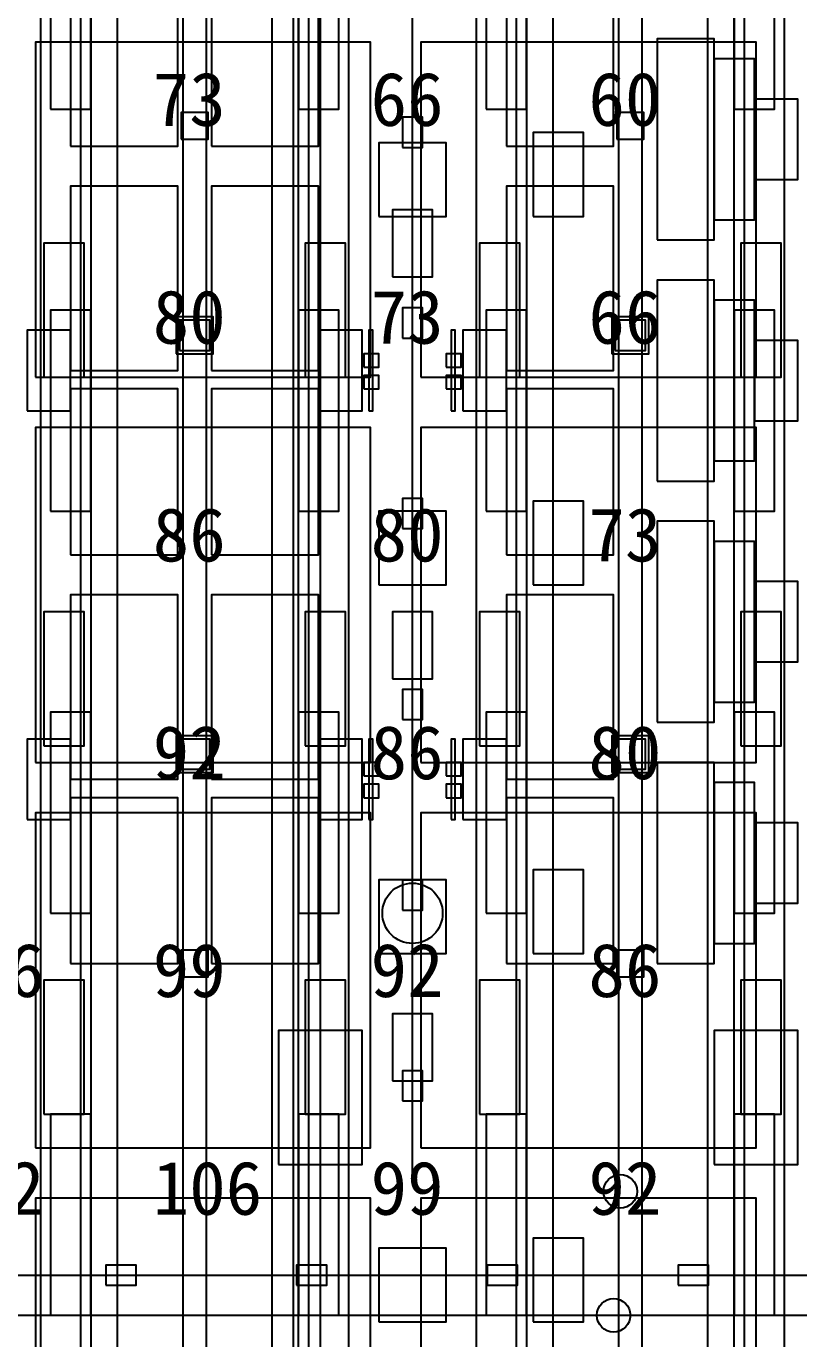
# Model space of a CAD drawing. Header units: metres. Extents: x -1640 to 1560, y -268 to 2338.
# Drawn here: x -201.28 to -178.22, y 1645.3 to 1684.47 of the extents above; entities that cross this region are included whole.
import ezdxf

# ---------------------------------------------------------------- set-up
doc = ezdxf.new("R2010")
doc.units = ezdxf.units.M
for name, color, linetype in [('1F_CHL', 4, 'Continuous'), ('1F_EHS_EXTINGUISHER_HYDRANT_CABINET_CONCEPT', 1, 'Continuous'), ('1F_PUMP', 2, 'Continuous'), ('1F_SCR', 3, 'Continuous'), ('1F_STRUCT_COLUMN', 8, 'Continuous'), ('2F_CSF_LATERAL_RACK_CONCEPT', 9, 'Continuous'), ('2F_RFG', 5, 'Continuous'), ('2F_STRUCT_COLUMN', 8, 'Continuous'), ('2F_VMB', 6, 'Continuous'), ('3F_CLEANROOM_OVERHEAD_PIPE_DUCT_CONCEPT', 9, 'Continuous'), ('3F_EHS_EGRESS_DIST_M', 2, 'Continuous'), ('3F_EHS_EXTINGUISHER_HYDRANT_CABINET_CONCEPT', 1, 'Continuous'), ('3F_EHS_GAS_DETECTOR', 6, 'Continuous'), ('3F_ETCH', 2, 'Continuous'), ('3F_FOUP', 5, 'Continuous'), ('3F_OHT', 9, 'Continuous'), ('3F_OHTV', 1, 'Continuous'), ('3F_PHOTO', 1, 'Continuous'), ('3F_STK', 3, 'Continuous'), ('3F_STRUCT_COLUMN', 8, 'Continuous'), ('3F_TBAR', 6, 'Continuous'), ('4F_FFU', 1, 'Continuous'), ('4F_STRUCT_PLENUM_TRUSS_CONCEPT', 9, 'Continuous'), ('5F_CHL', 4, 'Continuous'), ('5F_EHS_EXTINGUISHER_HYDRANT_CABINET_CONCEPT', 1, 'Continuous'), ('5F_PUMP', 2, 'Continuous'), ('5F_SCR', 3, 'Continuous'), ('5F_STRUCT_COLUMN', 8, 'Continuous'), ('6F_CSF_LATERAL_RACK_CONCEPT', 9, 'Continuous'), ('6F_RFG', 5, 'Continuous'), ('6F_STRUCT_COLUMN', 8, 'Continuous'), ('6F_VMB', 6, 'Continuous'), ('7F_CLEANROOM_OVERHEAD_PIPE_DUCT_CONCEPT', 9, 'Continuous'), ('7F_EHS_EGRESS_DIST_M', 2, 'Continuous'), ('7F_EHS_EXTINGUISHER_HYDRANT_CABINET_CONCEPT', 1, 'Continuous'), ('7F_EHS_GAS_DETECTOR', 6, 'Continuous'), ('7F_ETCH', 2, 'Continuous'), ('7F_FOUP', 5, 'Continuous'), ('7F_OHT', 9, 'Continuous'), ('7F_OHTV', 1, 'Continuous'), ('7F_PHOTO', 1, 'Continuous'), ('7F_STK', 3, 'Continuous'), ('7F_STRUCT_COLUMN', 8, 'Continuous'), ('7F_TBAR', 6, 'Continuous'), ('8F_FFU', 1, 'Continuous'), ('8F_STRUCT_PLENUM_TRUSS_CONCEPT', 9, 'Continuous'), ('UTIL_GAS.BULK_CONCEPT', 2, 'Continuous'), ('UTIL_PCW.R_CONCEPT', 1, 'Continuous'), ('UTIL_PCW.S_CONCEPT', 6, 'Continuous')]:
    doc.layers.add(name, color=color, linetype=linetype)

msp = doc.modelspace()

# ---------------------------------------------------------------- linework, layer by layer
at = {"layer": '1F_CHL'}
for points in [[(-186.15, 1678.8), (-184.65, 1678.8), (-184.65, 1681.3), (-186.15, 1681.3)], [(-186.15, 1667.8), (-184.65, 1667.8), (-184.65, 1670.3), (-186.15, 1670.3)], [(-186.15, 1656.8), (-184.65, 1656.8), (-184.65, 1659.3), (-186.15, 1659.3)], [(-186.15, 1645.8), (-184.65, 1645.8), (-184.65, 1648.3), (-186.15, 1648.3)]]:
    msp.add_lwpolyline(points, close=True, dxfattribs=at)
at = {"layer": '1F_EHS_EXTINGUISHER_HYDRANT_CABINET_CONCEPT'}
msp.add_circle((-183.75, 1646), 0.5, dxfattribs=at)
at = {"layer": '1F_PUMP'}
for points in [[(-200.75, 1674), (-199.55, 1674), (-199.55, 1678), (-200.75, 1678)], [(-192.95, 1674), (-191.75, 1674), (-191.75, 1678), (-192.95, 1678)], [(-187.75, 1674), (-186.55, 1674), (-186.55, 1678), (-187.75, 1678)], [(-179.95, 1674), (-178.75, 1674), (-178.75, 1678), (-179.95, 1678)], [(-200.75, 1663), (-199.55, 1663), (-199.55, 1667), (-200.75, 1667)], [(-192.95, 1663), (-191.75, 1663), (-191.75, 1667), (-192.95, 1667)], [(-187.75, 1663), (-186.55, 1663), (-186.55, 1667), (-187.75, 1667)], [(-179.95, 1663), (-178.75, 1663), (-178.75, 1667), (-179.95, 1667)], [(-200.75, 1652), (-199.55, 1652), (-199.55, 1656), (-200.75, 1656)], [(-192.95, 1652), (-191.75, 1652), (-191.75, 1656), (-192.95, 1656)], [(-187.75, 1652), (-186.55, 1652), (-186.55, 1656), (-187.75, 1656)], [(-179.95, 1652), (-178.75, 1652), (-178.75, 1656), (-179.95, 1656)]]:
    msp.add_lwpolyline(points, close=True, dxfattribs=at)
at = {"layer": '1F_SCR'}
for points in [[(-190.75, 1678.8), (-188.75, 1678.8), (-188.75, 1681), (-190.75, 1681)], [(-190.75, 1667.8), (-188.75, 1667.8), (-188.75, 1670), (-190.75, 1670)], [(-190.75, 1656.8), (-188.75, 1656.8), (-188.75, 1659), (-190.75, 1659)], [(-190.75, 1645.8), (-188.75, 1645.8), (-188.75, 1648), (-190.75, 1648)]]:
    msp.add_lwpolyline(points, close=True, dxfattribs=at)
at = {"layer": '1F_STRUCT_COLUMN'}
for points in [[(-196.8, 1674.7), (-195.7, 1674.7), (-195.7, 1675.8), (-196.8, 1675.8)], [(-183.8, 1674.7), (-182.7, 1674.7), (-182.7, 1675.8), (-183.8, 1675.8)], [(-196.8, 1662.2), (-195.7, 1662.2), (-195.7, 1663.3), (-196.8, 1663.3)], [(-183.8, 1662.2), (-182.7, 1662.2), (-182.7, 1663.3), (-183.8, 1663.3)]]:
    msp.add_lwpolyline(points, close=True, dxfattribs=at)
at = {"layer": '2F_CSF_LATERAL_RACK_CONCEPT'}
for points in [[(-199.35, 1573), (-198.55, 1573), (-198.55, 1719), (-199.35, 1719)], [(-193.95, 1573), (-193.15, 1573), (-193.15, 1719), (-193.95, 1719)], [(-186.35, 1573), (-185.55, 1573), (-185.55, 1719), (-186.35, 1719)], [(-180.95, 1573), (-180.15, 1573), (-180.15, 1719), (-180.95, 1719)]]:
    msp.add_lwpolyline(points, close=True, dxfattribs=at)
at = {"layer": '2F_RFG'}
for points in [[(-200.55, 1682), (-199.35, 1682), (-199.35, 1688), (-200.55, 1688)], [(-193.15, 1682), (-191.95, 1682), (-191.95, 1688), (-193.15, 1688)], [(-187.55, 1682), (-186.35, 1682), (-186.35, 1688), (-187.55, 1688)], [(-180.15, 1682), (-178.95, 1682), (-178.95, 1688), (-180.15, 1688)], [(-200.55, 1670), (-199.35, 1670), (-199.35, 1676), (-200.55, 1676)], [(-193.15, 1670), (-191.95, 1670), (-191.95, 1676), (-193.15, 1676)], [(-187.55, 1670), (-186.35, 1670), (-186.35, 1676), (-187.55, 1676)], [(-180.15, 1670), (-178.95, 1670), (-178.95, 1676), (-180.15, 1676)], [(-200.55, 1658), (-199.35, 1658), (-199.35, 1664), (-200.55, 1664)], [(-193.15, 1658), (-191.95, 1658), (-191.95, 1664), (-193.15, 1664)], [(-187.55, 1658), (-186.35, 1658), (-186.35, 1664), (-187.55, 1664)], [(-180.15, 1658), (-178.95, 1658), (-178.95, 1664), (-180.15, 1664)], [(-200.55, 1646), (-199.35, 1646), (-199.35, 1652), (-200.55, 1652)], [(-193.15, 1646), (-191.95, 1646), (-191.95, 1652), (-193.15, 1652)], [(-187.55, 1646), (-186.35, 1646), (-186.35, 1652), (-187.55, 1652)], [(-180.15, 1646), (-178.95, 1646), (-178.95, 1652), (-180.15, 1652)]]:
    msp.add_lwpolyline(points, close=True, dxfattribs=at)
at = {"layer": '2F_STRUCT_COLUMN'}
for points in [[(-196.7, 1674.8), (-195.8, 1674.8), (-195.8, 1675.7), (-196.7, 1675.7)], [(-183.7, 1674.8), (-182.8, 1674.8), (-182.8, 1675.7), (-183.7, 1675.7)], [(-196.7, 1662.3), (-195.8, 1662.3), (-195.8, 1663.2), (-196.7, 1663.2)], [(-183.7, 1662.3), (-182.8, 1662.3), (-182.8, 1663.2), (-183.7, 1663.2)]]:
    msp.add_lwpolyline(points, close=True, dxfattribs=at)
at = {"layer": '2F_VMB'}
for points in [[(-190.35, 1677), (-189.15, 1677), (-189.15, 1679), (-190.35, 1679)], [(-190.35, 1665), (-189.15, 1665), (-189.15, 1667), (-190.35, 1667)], [(-190.35, 1653), (-189.15, 1653), (-189.15, 1655), (-190.35, 1655)]]:
    msp.add_lwpolyline(points, close=True, dxfattribs=at)
at = {"layer": '3F_CLEANROOM_OVERHEAD_PIPE_DUCT_CONCEPT'}
for points in [[(-200.85, 1572), (-199.65, 1572), (-199.65, 1720), (-200.85, 1720)], [(-192.85, 1572), (-191.65, 1572), (-191.65, 1720), (-192.85, 1720)], [(-187.85, 1572), (-186.65, 1572), (-186.65, 1720), (-187.85, 1720)], [(-179.85, 1572), (-178.65, 1572), (-178.65, 1720), (-179.85, 1720)]]:
    msp.add_lwpolyline(points, close=True, dxfattribs=at)
at = {"layer": '3F_EHS_EXTINGUISHER_HYDRANT_CABINET_CONCEPT'}
msp.add_circle((-183.55, 1649.7), 0.5, dxfattribs=at)
at = {"layer": '3F_EHS_GAS_DETECTOR'}
msp.add_circle((-189.75, 1658), 0.9, dxfattribs=at)
at = {"layer": '3F_ETCH'}
for points in [[(-182.45, 1678.1), (-180.75, 1678.1), (-180.75, 1684.1), (-182.45, 1684.1)], [(-180.75, 1678.7), (-179.55, 1678.7), (-179.55, 1683.5), (-180.75, 1683.5)], [(-179.55, 1679.9), (-178.25, 1679.9), (-178.25, 1682.3), (-179.55, 1682.3)], [(-182.45, 1670.9), (-180.75, 1670.9), (-180.75, 1676.9), (-182.45, 1676.9)], [(-180.75, 1671.5), (-179.55, 1671.5), (-179.55, 1676.3), (-180.75, 1676.3)], [(-179.55, 1672.7), (-178.25, 1672.7), (-178.25, 1675.1), (-179.55, 1675.1)], [(-182.45, 1663.7), (-180.75, 1663.7), (-180.75, 1669.7), (-182.45, 1669.7)], [(-180.75, 1664.3), (-179.55, 1664.3), (-179.55, 1669.1), (-180.75, 1669.1)], [(-179.55, 1665.5), (-178.25, 1665.5), (-178.25, 1667.9), (-179.55, 1667.9)], [(-182.45, 1656.5), (-180.75, 1656.5), (-180.75, 1662.5), (-182.45, 1662.5)], [(-180.75, 1657.1), (-179.55, 1657.1), (-179.55, 1661.9), (-180.75, 1661.9)], [(-179.55, 1658.3), (-178.25, 1658.3), (-178.25, 1660.7), (-179.55, 1660.7)]]:
    msp.add_lwpolyline(points, close=True, dxfattribs=at)
at = {"layer": '3F_FOUP'}
for points in [[(-191.2, 1674.3), (-190.75, 1674.3), (-190.75, 1674.7), (-191.2, 1674.7)], [(-188.75, 1674.3), (-188.3, 1674.3), (-188.3, 1674.7), (-188.75, 1674.7)], [(-191.2, 1673.65), (-190.75, 1673.65), (-190.75, 1674.05), (-191.2, 1674.05)], [(-188.75, 1673.65), (-188.3, 1673.65), (-188.3, 1674.05), (-188.75, 1674.05)], [(-191.2, 1662.1), (-190.75, 1662.1), (-190.75, 1662.5), (-191.2, 1662.5)], [(-188.75, 1662.1), (-188.3, 1662.1), (-188.3, 1662.5), (-188.75, 1662.5)], [(-191.2, 1661.45), (-190.75, 1661.45), (-190.75, 1661.85), (-191.2, 1661.85)], [(-188.75, 1661.45), (-188.3, 1661.45), (-188.3, 1661.85), (-188.75, 1661.85)]]:
    msp.add_lwpolyline(points, close=True, dxfattribs=at)
at = {"layer": '3F_OHT'}
for p, q in [((-189.75, 1650), (-189.75, 1720)), ((-281, 1647.2), (-59.5, 1647.2))]:
    msp.add_line(p, q, dxfattribs=at)
at = {"layer": '3F_OHTV'}
for points in [[(-190.05, 1680.86), (-189.45, 1680.86), (-189.45, 1681.76), (-190.05, 1681.76)], [(-190.05, 1675.17), (-189.45, 1675.17), (-189.45, 1676.07), (-190.05, 1676.07)], [(-190.05, 1669.48), (-189.45, 1669.48), (-189.45, 1670.38), (-190.05, 1670.38)], [(-190.05, 1663.78), (-189.45, 1663.78), (-189.45, 1664.68), (-190.05, 1664.68)], [(-190.05, 1658.09), (-189.45, 1658.09), (-189.45, 1658.99), (-190.05, 1658.99)], [(-190.05, 1652.4), (-189.45, 1652.4), (-189.45, 1653.3), (-190.05, 1653.3)], [(-198.9, 1646.9), (-198, 1646.9), (-198, 1647.5), (-198.9, 1647.5)], [(-193.21, 1646.9), (-192.31, 1646.9), (-192.31, 1647.5), (-193.21, 1647.5)], [(-187.52, 1646.9), (-186.62, 1646.9), (-186.62, 1647.5), (-187.52, 1647.5)], [(-181.82, 1646.9), (-180.92, 1646.9), (-180.92, 1647.5), (-181.82, 1647.5)]]:
    msp.add_lwpolyline(points, close=True, dxfattribs=at)
at = {"layer": '3F_PHOTO'}
for points in [[(-199.95, 1680.9), (-196.75, 1680.9), (-196.75, 1685.85), (-199.95, 1685.85)], [(-195.75, 1680.9), (-192.55, 1680.9), (-192.55, 1685.85), (-195.75, 1685.85)], [(-186.95, 1680.9), (-183.75, 1680.9), (-183.75, 1685.85), (-186.95, 1685.85)], [(-199.95, 1674.2), (-196.75, 1674.2), (-196.75, 1679.7), (-199.95, 1679.7)], [(-195.75, 1674.2), (-192.55, 1674.2), (-192.55, 1679.7), (-195.75, 1679.7)], [(-186.95, 1674.2), (-183.75, 1674.2), (-183.75, 1679.7), (-186.95, 1679.7)], [(-201.25, 1673), (-199.95, 1673), (-199.95, 1675.4), (-201.25, 1675.4)], [(-192.55, 1673), (-191.25, 1673), (-191.25, 1675.4), (-192.55, 1675.4)], [(-188.25, 1673), (-186.95, 1673), (-186.95, 1675.4), (-188.25, 1675.4)], [(-199.95, 1668.7), (-196.75, 1668.7), (-196.75, 1673.65), (-199.95, 1673.65)], [(-195.75, 1668.7), (-192.55, 1668.7), (-192.55, 1673.65), (-195.75, 1673.65)], [(-186.95, 1668.7), (-183.75, 1668.7), (-183.75, 1673.65), (-186.95, 1673.65)], [(-199.95, 1662), (-196.75, 1662), (-196.75, 1667.5), (-199.95, 1667.5)], [(-195.75, 1662), (-192.55, 1662), (-192.55, 1667.5), (-195.75, 1667.5)], [(-186.95, 1662), (-183.75, 1662), (-183.75, 1667.5), (-186.95, 1667.5)], [(-201.25, 1660.8), (-199.95, 1660.8), (-199.95, 1663.2), (-201.25, 1663.2)], [(-192.55, 1660.8), (-191.25, 1660.8), (-191.25, 1663.2), (-192.55, 1663.2)], [(-188.25, 1660.8), (-186.95, 1660.8), (-186.95, 1663.2), (-188.25, 1663.2)], [(-199.95, 1656.5), (-196.75, 1656.5), (-196.75, 1661.45), (-199.95, 1661.45)], [(-195.75, 1656.5), (-192.55, 1656.5), (-192.55, 1661.45), (-195.75, 1661.45)], [(-186.95, 1656.5), (-183.75, 1656.5), (-183.75, 1661.45), (-186.95, 1661.45)]]:
    msp.add_lwpolyline(points, close=True, dxfattribs=at)
at = {"layer": '3F_STK'}
for points in [[(-193.75, 1650.5), (-191.25, 1650.5), (-191.25, 1654.5), (-193.75, 1654.5)], [(-180.75, 1650.5), (-178.25, 1650.5), (-178.25, 1654.5), (-180.75, 1654.5)]]:
    msp.add_lwpolyline(points, close=True, dxfattribs=at)
at = {"layer": '3F_STRUCT_COLUMN'}
for points in [[(-196.65, 1681.1), (-195.85, 1681.1), (-195.85, 1681.9), (-196.65, 1681.9)], [(-183.65, 1681.1), (-182.85, 1681.1), (-182.85, 1681.9), (-183.65, 1681.9)], [(-196.65, 1656.1), (-195.85, 1656.1), (-195.85, 1656.9), (-196.65, 1656.9)], [(-183.65, 1656.1), (-182.85, 1656.1), (-182.85, 1656.9), (-183.65, 1656.9)]]:
    msp.add_lwpolyline(points, close=True, dxfattribs=at)
at = {"layer": '3F_TBAR'}
for points in [[(-191.05, 1673), (-190.93, 1673), (-190.93, 1675.4), (-191.05, 1675.4)], [(-188.6, 1673), (-188.48, 1673), (-188.48, 1675.4), (-188.6, 1675.4)], [(-191.05, 1660.8), (-190.93, 1660.8), (-190.93, 1663.2), (-191.05, 1663.2)], [(-188.6, 1660.8), (-188.48, 1660.8), (-188.48, 1663.2), (-188.6, 1663.2)]]:
    msp.add_lwpolyline(points, close=True, dxfattribs=at)
at = {"layer": '4F_FFU'}
for points in [[(-201, 1674), (-191, 1674), (-191, 1684), (-201, 1684)], [(-189.5, 1674), (-179.5, 1674), (-179.5, 1684), (-189.5, 1684)], [(-201, 1662.5), (-191, 1662.5), (-191, 1672.5), (-201, 1672.5)], [(-189.5, 1662.5), (-179.5, 1662.5), (-179.5, 1672.5), (-189.5, 1672.5)], [(-201, 1651), (-191, 1651), (-191, 1661), (-201, 1661)], [(-189.5, 1651), (-179.5, 1651), (-179.5, 1661), (-189.5, 1661)], [(-201, 1639.5), (-191, 1639.5), (-191, 1649.5), (-201, 1649.5)], [(-189.5, 1639.5), (-179.5, 1639.5), (-179.5, 1649.5), (-189.5, 1649.5)]]:
    msp.add_lwpolyline(points, close=True, dxfattribs=at)
at = {"layer": '4F_STRUCT_PLENUM_TRUSS_CONCEPT'}
for points in [[(-196.6, 1569), (-195.9, 1569), (-195.9, 1723), (-196.6, 1723)], [(-183.6, 1569), (-182.9, 1569), (-182.9, 1723), (-183.6, 1723)]]:
    msp.add_lwpolyline(points, close=True, dxfattribs=at)
at = {"layer": '5F_CHL'}
for points in [[(-186.15, 1678.8), (-184.65, 1678.8), (-184.65, 1681.3), (-186.15, 1681.3)], [(-186.15, 1667.8), (-184.65, 1667.8), (-184.65, 1670.3), (-186.15, 1670.3)], [(-186.15, 1656.8), (-184.65, 1656.8), (-184.65, 1659.3), (-186.15, 1659.3)], [(-186.15, 1645.8), (-184.65, 1645.8), (-184.65, 1648.3), (-186.15, 1648.3)]]:
    msp.add_lwpolyline(points, close=True, dxfattribs=at)
at = {"layer": '5F_EHS_EXTINGUISHER_HYDRANT_CABINET_CONCEPT'}
msp.add_circle((-183.75, 1646), 0.5, dxfattribs=at)
at = {"layer": '5F_PUMP'}
for points in [[(-200.75, 1674), (-199.55, 1674), (-199.55, 1678), (-200.75, 1678)], [(-192.95, 1674), (-191.75, 1674), (-191.75, 1678), (-192.95, 1678)], [(-187.75, 1674), (-186.55, 1674), (-186.55, 1678), (-187.75, 1678)], [(-179.95, 1674), (-178.75, 1674), (-178.75, 1678), (-179.95, 1678)], [(-200.75, 1663), (-199.55, 1663), (-199.55, 1667), (-200.75, 1667)], [(-192.95, 1663), (-191.75, 1663), (-191.75, 1667), (-192.95, 1667)], [(-187.75, 1663), (-186.55, 1663), (-186.55, 1667), (-187.75, 1667)], [(-179.95, 1663), (-178.75, 1663), (-178.75, 1667), (-179.95, 1667)], [(-200.75, 1652), (-199.55, 1652), (-199.55, 1656), (-200.75, 1656)], [(-192.95, 1652), (-191.75, 1652), (-191.75, 1656), (-192.95, 1656)], [(-187.75, 1652), (-186.55, 1652), (-186.55, 1656), (-187.75, 1656)], [(-179.95, 1652), (-178.75, 1652), (-178.75, 1656), (-179.95, 1656)]]:
    msp.add_lwpolyline(points, close=True, dxfattribs=at)
at = {"layer": '5F_SCR'}
for points in [[(-190.75, 1678.8), (-188.75, 1678.8), (-188.75, 1681), (-190.75, 1681)], [(-190.75, 1667.8), (-188.75, 1667.8), (-188.75, 1670), (-190.75, 1670)], [(-190.75, 1656.8), (-188.75, 1656.8), (-188.75, 1659), (-190.75, 1659)], [(-190.75, 1645.8), (-188.75, 1645.8), (-188.75, 1648), (-190.75, 1648)]]:
    msp.add_lwpolyline(points, close=True, dxfattribs=at)
at = {"layer": '5F_STRUCT_COLUMN'}
for points in [[(-196.8, 1674.7), (-195.7, 1674.7), (-195.7, 1675.8), (-196.8, 1675.8)], [(-183.8, 1674.7), (-182.7, 1674.7), (-182.7, 1675.8), (-183.8, 1675.8)], [(-196.8, 1662.2), (-195.7, 1662.2), (-195.7, 1663.3), (-196.8, 1663.3)], [(-183.8, 1662.2), (-182.7, 1662.2), (-182.7, 1663.3), (-183.8, 1663.3)]]:
    msp.add_lwpolyline(points, close=True, dxfattribs=at)
at = {"layer": '6F_CSF_LATERAL_RACK_CONCEPT'}
for points in [[(-199.35, 1573), (-198.55, 1573), (-198.55, 1719), (-199.35, 1719)], [(-193.95, 1573), (-193.15, 1573), (-193.15, 1719), (-193.95, 1719)], [(-186.35, 1573), (-185.55, 1573), (-185.55, 1719), (-186.35, 1719)], [(-180.95, 1573), (-180.15, 1573), (-180.15, 1719), (-180.95, 1719)]]:
    msp.add_lwpolyline(points, close=True, dxfattribs=at)
at = {"layer": '6F_RFG'}
for points in [[(-200.55, 1682), (-199.35, 1682), (-199.35, 1688), (-200.55, 1688)], [(-193.15, 1682), (-191.95, 1682), (-191.95, 1688), (-193.15, 1688)], [(-187.55, 1682), (-186.35, 1682), (-186.35, 1688), (-187.55, 1688)], [(-180.15, 1682), (-178.95, 1682), (-178.95, 1688), (-180.15, 1688)], [(-200.55, 1670), (-199.35, 1670), (-199.35, 1676), (-200.55, 1676)], [(-193.15, 1670), (-191.95, 1670), (-191.95, 1676), (-193.15, 1676)], [(-187.55, 1670), (-186.35, 1670), (-186.35, 1676), (-187.55, 1676)], [(-180.15, 1670), (-178.95, 1670), (-178.95, 1676), (-180.15, 1676)], [(-200.55, 1658), (-199.35, 1658), (-199.35, 1664), (-200.55, 1664)], [(-193.15, 1658), (-191.95, 1658), (-191.95, 1664), (-193.15, 1664)], [(-187.55, 1658), (-186.35, 1658), (-186.35, 1664), (-187.55, 1664)], [(-180.15, 1658), (-178.95, 1658), (-178.95, 1664), (-180.15, 1664)], [(-200.55, 1646), (-199.35, 1646), (-199.35, 1652), (-200.55, 1652)], [(-193.15, 1646), (-191.95, 1646), (-191.95, 1652), (-193.15, 1652)], [(-187.55, 1646), (-186.35, 1646), (-186.35, 1652), (-187.55, 1652)], [(-180.15, 1646), (-178.95, 1646), (-178.95, 1652), (-180.15, 1652)]]:
    msp.add_lwpolyline(points, close=True, dxfattribs=at)
at = {"layer": '6F_STRUCT_COLUMN'}
for points in [[(-196.7, 1674.8), (-195.8, 1674.8), (-195.8, 1675.7), (-196.7, 1675.7)], [(-183.7, 1674.8), (-182.8, 1674.8), (-182.8, 1675.7), (-183.7, 1675.7)], [(-196.7, 1662.3), (-195.8, 1662.3), (-195.8, 1663.2), (-196.7, 1663.2)], [(-183.7, 1662.3), (-182.8, 1662.3), (-182.8, 1663.2), (-183.7, 1663.2)]]:
    msp.add_lwpolyline(points, close=True, dxfattribs=at)
at = {"layer": '6F_VMB'}
for points in [[(-190.35, 1677), (-189.15, 1677), (-189.15, 1679), (-190.35, 1679)], [(-190.35, 1665), (-189.15, 1665), (-189.15, 1667), (-190.35, 1667)], [(-190.35, 1653), (-189.15, 1653), (-189.15, 1655), (-190.35, 1655)]]:
    msp.add_lwpolyline(points, close=True, dxfattribs=at)
at = {"layer": '7F_CLEANROOM_OVERHEAD_PIPE_DUCT_CONCEPT'}
for points in [[(-200.85, 1572), (-199.65, 1572), (-199.65, 1720), (-200.85, 1720)], [(-192.85, 1572), (-191.65, 1572), (-191.65, 1720), (-192.85, 1720)], [(-187.85, 1572), (-186.65, 1572), (-186.65, 1720), (-187.85, 1720)], [(-179.85, 1572), (-178.65, 1572), (-178.65, 1720), (-179.85, 1720)]]:
    msp.add_lwpolyline(points, close=True, dxfattribs=at)
at = {"layer": '7F_EHS_EXTINGUISHER_HYDRANT_CABINET_CONCEPT'}
msp.add_circle((-183.55, 1649.7), 0.5, dxfattribs=at)
at = {"layer": '7F_EHS_GAS_DETECTOR'}
msp.add_circle((-189.75, 1658), 0.9, dxfattribs=at)
at = {"layer": '7F_ETCH'}
for points in [[(-182.45, 1678.1), (-180.75, 1678.1), (-180.75, 1684.1), (-182.45, 1684.1)], [(-180.75, 1678.7), (-179.55, 1678.7), (-179.55, 1683.5), (-180.75, 1683.5)], [(-179.55, 1679.9), (-178.25, 1679.9), (-178.25, 1682.3), (-179.55, 1682.3)], [(-182.45, 1670.9), (-180.75, 1670.9), (-180.75, 1676.9), (-182.45, 1676.9)], [(-180.75, 1671.5), (-179.55, 1671.5), (-179.55, 1676.3), (-180.75, 1676.3)], [(-179.55, 1672.7), (-178.25, 1672.7), (-178.25, 1675.1), (-179.55, 1675.1)], [(-182.45, 1663.7), (-180.75, 1663.7), (-180.75, 1669.7), (-182.45, 1669.7)], [(-180.75, 1664.3), (-179.55, 1664.3), (-179.55, 1669.1), (-180.75, 1669.1)], [(-179.55, 1665.5), (-178.25, 1665.5), (-178.25, 1667.9), (-179.55, 1667.9)], [(-182.45, 1656.5), (-180.75, 1656.5), (-180.75, 1662.5), (-182.45, 1662.5)], [(-180.75, 1657.1), (-179.55, 1657.1), (-179.55, 1661.9), (-180.75, 1661.9)], [(-179.55, 1658.3), (-178.25, 1658.3), (-178.25, 1660.7), (-179.55, 1660.7)]]:
    msp.add_lwpolyline(points, close=True, dxfattribs=at)
at = {"layer": '7F_FOUP'}
for points in [[(-191.2, 1674.3), (-190.75, 1674.3), (-190.75, 1674.7), (-191.2, 1674.7)], [(-188.75, 1674.3), (-188.3, 1674.3), (-188.3, 1674.7), (-188.75, 1674.7)], [(-191.2, 1673.65), (-190.75, 1673.65), (-190.75, 1674.05), (-191.2, 1674.05)], [(-188.75, 1673.65), (-188.3, 1673.65), (-188.3, 1674.05), (-188.75, 1674.05)], [(-191.2, 1662.1), (-190.75, 1662.1), (-190.75, 1662.5), (-191.2, 1662.5)], [(-188.75, 1662.1), (-188.3, 1662.1), (-188.3, 1662.5), (-188.75, 1662.5)], [(-191.2, 1661.45), (-190.75, 1661.45), (-190.75, 1661.85), (-191.2, 1661.85)], [(-188.75, 1661.45), (-188.3, 1661.45), (-188.3, 1661.85), (-188.75, 1661.85)]]:
    msp.add_lwpolyline(points, close=True, dxfattribs=at)
at = {"layer": '7F_OHT'}
for p, q in [((-189.75, 1650), (-189.75, 1720)), ((-281, 1647.2), (-59.5, 1647.2))]:
    msp.add_line(p, q, dxfattribs=at)
at = {"layer": '7F_OHTV'}
for points in [[(-190.05, 1680.86), (-189.45, 1680.86), (-189.45, 1681.76), (-190.05, 1681.76)], [(-190.05, 1675.17), (-189.45, 1675.17), (-189.45, 1676.07), (-190.05, 1676.07)], [(-190.05, 1669.48), (-189.45, 1669.48), (-189.45, 1670.38), (-190.05, 1670.38)], [(-190.05, 1663.78), (-189.45, 1663.78), (-189.45, 1664.68), (-190.05, 1664.68)], [(-190.05, 1658.09), (-189.45, 1658.09), (-189.45, 1658.99), (-190.05, 1658.99)], [(-190.05, 1652.4), (-189.45, 1652.4), (-189.45, 1653.3), (-190.05, 1653.3)], [(-198.9, 1646.9), (-198, 1646.9), (-198, 1647.5), (-198.9, 1647.5)], [(-193.21, 1646.9), (-192.31, 1646.9), (-192.31, 1647.5), (-193.21, 1647.5)], [(-187.52, 1646.9), (-186.62, 1646.9), (-186.62, 1647.5), (-187.52, 1647.5)], [(-181.82, 1646.9), (-180.92, 1646.9), (-180.92, 1647.5), (-181.82, 1647.5)]]:
    msp.add_lwpolyline(points, close=True, dxfattribs=at)
at = {"layer": '7F_PHOTO'}
for points in [[(-199.95, 1680.9), (-196.75, 1680.9), (-196.75, 1685.85), (-199.95, 1685.85)], [(-195.75, 1680.9), (-192.55, 1680.9), (-192.55, 1685.85), (-195.75, 1685.85)], [(-186.95, 1680.9), (-183.75, 1680.9), (-183.75, 1685.85), (-186.95, 1685.85)], [(-199.95, 1674.2), (-196.75, 1674.2), (-196.75, 1679.7), (-199.95, 1679.7)], [(-195.75, 1674.2), (-192.55, 1674.2), (-192.55, 1679.7), (-195.75, 1679.7)], [(-186.95, 1674.2), (-183.75, 1674.2), (-183.75, 1679.7), (-186.95, 1679.7)], [(-201.25, 1673), (-199.95, 1673), (-199.95, 1675.4), (-201.25, 1675.4)], [(-192.55, 1673), (-191.25, 1673), (-191.25, 1675.4), (-192.55, 1675.4)], [(-188.25, 1673), (-186.95, 1673), (-186.95, 1675.4), (-188.25, 1675.4)], [(-199.95, 1668.7), (-196.75, 1668.7), (-196.75, 1673.65), (-199.95, 1673.65)], [(-195.75, 1668.7), (-192.55, 1668.7), (-192.55, 1673.65), (-195.75, 1673.65)], [(-186.95, 1668.7), (-183.75, 1668.7), (-183.75, 1673.65), (-186.95, 1673.65)], [(-199.95, 1662), (-196.75, 1662), (-196.75, 1667.5), (-199.95, 1667.5)], [(-195.75, 1662), (-192.55, 1662), (-192.55, 1667.5), (-195.75, 1667.5)], [(-186.95, 1662), (-183.75, 1662), (-183.75, 1667.5), (-186.95, 1667.5)], [(-201.25, 1660.8), (-199.95, 1660.8), (-199.95, 1663.2), (-201.25, 1663.2)], [(-192.55, 1660.8), (-191.25, 1660.8), (-191.25, 1663.2), (-192.55, 1663.2)], [(-188.25, 1660.8), (-186.95, 1660.8), (-186.95, 1663.2), (-188.25, 1663.2)], [(-199.95, 1656.5), (-196.75, 1656.5), (-196.75, 1661.45), (-199.95, 1661.45)], [(-195.75, 1656.5), (-192.55, 1656.5), (-192.55, 1661.45), (-195.75, 1661.45)], [(-186.95, 1656.5), (-183.75, 1656.5), (-183.75, 1661.45), (-186.95, 1661.45)]]:
    msp.add_lwpolyline(points, close=True, dxfattribs=at)
at = {"layer": '7F_STK'}
for points in [[(-193.75, 1650.5), (-191.25, 1650.5), (-191.25, 1654.5), (-193.75, 1654.5)], [(-180.75, 1650.5), (-178.25, 1650.5), (-178.25, 1654.5), (-180.75, 1654.5)]]:
    msp.add_lwpolyline(points, close=True, dxfattribs=at)
at = {"layer": '7F_STRUCT_COLUMN'}
for points in [[(-196.65, 1681.1), (-195.85, 1681.1), (-195.85, 1681.9), (-196.65, 1681.9)], [(-183.65, 1681.1), (-182.85, 1681.1), (-182.85, 1681.9), (-183.65, 1681.9)], [(-196.65, 1656.1), (-195.85, 1656.1), (-195.85, 1656.9), (-196.65, 1656.9)], [(-183.65, 1656.1), (-182.85, 1656.1), (-182.85, 1656.9), (-183.65, 1656.9)]]:
    msp.add_lwpolyline(points, close=True, dxfattribs=at)
at = {"layer": '7F_TBAR'}
for points in [[(-191.05, 1673), (-190.93, 1673), (-190.93, 1675.4), (-191.05, 1675.4)], [(-188.6, 1673), (-188.48, 1673), (-188.48, 1675.4), (-188.6, 1675.4)], [(-191.05, 1660.8), (-190.93, 1660.8), (-190.93, 1663.2), (-191.05, 1663.2)], [(-188.6, 1660.8), (-188.48, 1660.8), (-188.48, 1663.2), (-188.6, 1663.2)]]:
    msp.add_lwpolyline(points, close=True, dxfattribs=at)
at = {"layer": '8F_FFU'}
for points in [[(-201, 1674), (-191, 1674), (-191, 1684), (-201, 1684)], [(-189.5, 1674), (-179.5, 1674), (-179.5, 1684), (-189.5, 1684)], [(-201, 1662.5), (-191, 1662.5), (-191, 1672.5), (-201, 1672.5)], [(-189.5, 1662.5), (-179.5, 1662.5), (-179.5, 1672.5), (-189.5, 1672.5)], [(-201, 1651), (-191, 1651), (-191, 1661), (-201, 1661)], [(-189.5, 1651), (-179.5, 1651), (-179.5, 1661), (-189.5, 1661)], [(-201, 1639.5), (-191, 1639.5), (-191, 1649.5), (-201, 1649.5)], [(-189.5, 1639.5), (-179.5, 1639.5), (-179.5, 1649.5), (-189.5, 1649.5)]]:
    msp.add_lwpolyline(points, close=True, dxfattribs=at)
at = {"layer": '8F_STRUCT_PLENUM_TRUSS_CONCEPT'}
for points in [[(-196.6, 1569), (-195.9, 1569), (-195.9, 1723), (-196.6, 1723)], [(-183.6, 1569), (-182.9, 1569), (-182.9, 1723), (-183.6, 1723)]]:
    msp.add_lwpolyline(points, close=True, dxfattribs=at)
at = {"layer": 'UTIL_GAS.BULK_CONCEPT'}
msp.add_line((-279.35, 1646), (188.35, 1646), dxfattribs=at)
msp.add_line((-279.35, 1646), (188.35, 1646), dxfattribs=at)
at = {"layer": 'UTIL_PCW.R_CONCEPT'}
msp.add_line((-192.495, 1574.78), (-192.495, 1717.23), dxfattribs=at)
msp.add_line((-192.495, 1574.78), (-192.495, 1717.23), dxfattribs=at)
at = {"layer": 'UTIL_PCW.S_CONCEPT'}
msp.add_line((-193.305, 1574.78), (-193.305, 1717.23), dxfattribs=at)
msp.add_line((-193.305, 1574.78), (-193.305, 1717.23), dxfattribs=at)

# ---------------------------------------------------------------- texts
at = {"layer": '3F_EHS_EGRESS_DIST_M'}
for s, p in [('73', (-197.5, 1681.5)), ('66', (-191, 1681.5)), ('60', (-184.5, 1681.5)), ('80', (-197.5, 1675)), ('73', (-191, 1675)), ('66', (-184.5, 1675)), ('86', (-197.5, 1668.5)), ('80', (-191, 1668.5)), ('73', (-184.5, 1668.5)), ('92', (-197.5, 1662)), ('86', (-191, 1662)), ('80', (-184.5, 1662)), ('106', (-204, 1655.5)), ('99', (-197.5, 1655.5)), ('92', (-191, 1655.5)), ('86', (-184.5, 1655.5)), ('112', (-204, 1649)), ('106', (-197.5, 1649)), ('99', (-191, 1649)), ('92', (-184.5, 1649))]:
    msp.add_text(s, height=1.6, dxfattribs=at).set_placement(p)
at = {"layer": '7F_EHS_EGRESS_DIST_M'}
for s, p in [('73', (-197.5, 1681.5)), ('66', (-191, 1681.5)), ('60', (-184.5, 1681.5)), ('80', (-197.5, 1675)), ('73', (-191, 1675)), ('66', (-184.5, 1675)), ('86', (-197.5, 1668.5)), ('80', (-191, 1668.5)), ('73', (-184.5, 1668.5)), ('92', (-197.5, 1662)), ('86', (-191, 1662)), ('80', (-184.5, 1662)), ('106', (-204, 1655.5)), ('99', (-197.5, 1655.5)), ('92', (-191, 1655.5)), ('86', (-184.5, 1655.5)), ('112', (-204, 1649)), ('106', (-197.5, 1649)), ('99', (-191, 1649)), ('92', (-184.5, 1649))]:
    msp.add_text(s, height=1.6, dxfattribs=at).set_placement(p)

doc.saveas('drawing.dxf')
